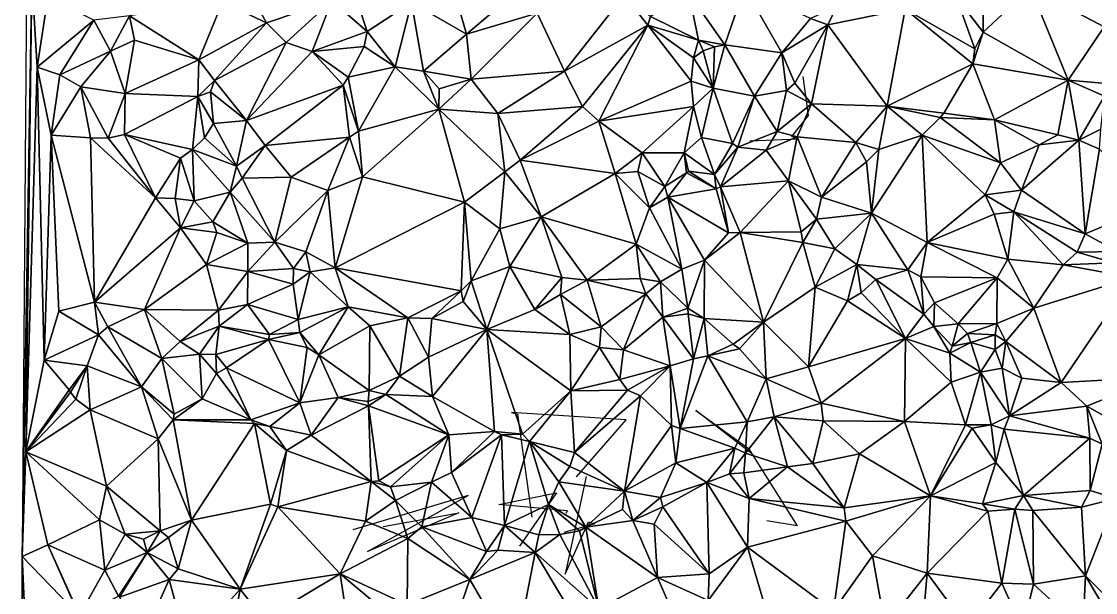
# Model space of a CAD drawing. Header units: metres. Extents: x -15 to 15, y -15.8 to 15.
# Drawn here: x -14.99 to 1.74, y -2.83 to 6.07 of the extents above; entities that cross this region are included whole.
import ezdxf

# ---------------------------------------------------------------- set-up
doc = ezdxf.new("R2010")
doc.units = ezdxf.units.M
doc.layers.add('CRACKS', color=1, linetype='Continuous')
doc.layers.add('STREET_MESH', color=7, linetype='Continuous')

msp = doc.modelspace()

# ---------------------------------------------------------------- linework, layer by layer
at = {"layer": 'CRACKS'}
for points in [[(-3.647, 4.211, 0.1), (-2.889, 4.245, 0.1), (-2.991, 4.281, 0.1), (-2.732, 4.608, 0.1), (-2.813, 5.218, 0.1)], [(-3.622, -0.658, 0.1), (-4.487, 0.008, 0.1), (-3.667, -0.584, 0.1), (-2.906, -1.789, 0.1), (-3.38, -1.711, 0.1)], [(-6.344, -1.025, 0.1), (-5.571, -0.137, 0.1), (-7.359, -0.023, 0.1), (-7.264, -0.047, 0.1), (-7.04, -1.656, 0.1)], [(-6.196, -1.019, 0.1), (-6.519, -2.545, 0.1), (-6.157, -1.726, 0.1), (-6.059, -1.758, 0.1), (-6.54, -1.893, 0.1)], [(-9.356, -1.799, 0.1), (-8.175, -1.584, 0.1), (-9.601, -2.191, 0.1), (-8.032, -1.314, 0.1), (-9.828, -1.852, 0.1)], [(-6.506, -1.594, 0.1), (-6.485, -1.557, 0.1), (-7.552, -1.459, 0.1), (-6.655, -1.276, 0.1), (-7.234, -2.106, 0.1)]]:
    msp.add_polyline3d(points, dxfattribs=at)
at = {"layer": 'STREET_MESH'}
for points in [[(-14.979, -2.266), (-14.826, 6.736), (-14.875, 11.425)], [(-14.924, -0.638), (-14.826, 6.736), (-14.979, -2.266)], [(-14.746, 5.362), (-14.826, 6.736), (-14.924, -0.638)], [(-14.581, 6.453), (-14.826, 6.736), (-14.746, 5.362)], [(-11.173, 6.054), (-11.562, 6.757), (-11.856, 6.374)], [(-11.173, 6.054), (-10.153, 6.395), (-11.562, 6.757)], [(-9.606, 5.916), (-9.814, 6.539), (-10.153, 6.395)], [(-9.814, 6.539), (-9.606, 5.916), (-8.914, 6.371)], [(-8.274, 6.641), (-8.914, 6.371), (-8.06, 5.874)], [(-7.196, 6.611), (-8.274, 6.641), (-8.06, 5.874)], [(-6.958, 6.202), (-7.196, 6.611), (-8.06, 5.874)], [(-4.597, 6.517), (-4.036, 5.71), (-3.727, 6.603)], [(-4.036, 5.71), (-3.149, 5.585), (-3.727, 6.603)], [(-3.149, 5.585), (-2.698, 6.122), (-3.727, 6.603)], [(-0.004, 6.678), (-0.43, 6.457), (-0.01, 5.907)], [(0.727, 6.597), (-0.004, 6.678), (-0.01, 5.907)], [(0.727, 6.597), (-0.01, 5.907), (1.315, 5.16)], [(1.876, 5.988), (0.727, 6.597), (1.315, 5.16)], [(0.727, 6.597), (1.876, 5.988), (2.001, 6.369)], [(-13.86, 6.093), (-14.581, 6.453), (-14.746, 5.362)], [(-13.306, 6.163), (-12.229, 5.473), (-11.856, 6.374)], [(-12.229, 5.473), (-11.173, 6.054), (-11.856, 6.374)], [(-11.173, 6.054), (-10.866, 5.746), (-10.153, 6.395)], [(-10.153, 6.395), (-10.866, 5.746), (-10.462, 5.606)], [(-9.606, 5.916), (-10.153, 6.395), (-10.462, 5.606)], [(-8.914, 6.371), (-9.606, 5.916), (-9.169, 5.368)], [(-8.73, 5.299), (-8.914, 6.371), (-9.169, 5.368)], [(-8.914, 6.371), (-8.73, 5.299), (-8.06, 5.874)], [(-5.603, 6.482), (-6.958, 6.202), (-6.53, 5.297)], [(-5.603, 6.482), (-6.53, 5.297), (-5.232, 6.014)], [(-5.193, 6.153), (-5.603, 6.482), (-5.232, 6.014)], [(-4.447, 5.78), (-4.597, 6.517), (-5.193, 6.153)], [(-4.447, 5.78), (-4.036, 5.71), (-4.597, 6.517)], [(-1.224, 6.266), (-0.142, 5.645), (-0.43, 6.457)], [(-0.43, 6.457), (-0.142, 5.645), (-0.01, 5.907)], [(-7.983, 5.176), (-6.958, 6.202), (-8.06, 5.874)], [(-6.958, 6.202), (-7.983, 5.176), (-6.53, 5.297)], [(-2.432, 6.023), (-2.293, 6.301), (-2.698, 6.122)], [(-2.432, 6.023), (-1.224, 6.266), (-2.293, 6.301)], [(-1.224, 6.266), (-2.432, 6.023), (-1.506, 4.755)], [(-0.17, 5.411), (-1.224, 6.266), (-1.506, 4.755)], [(-0.142, 5.645), (-1.224, 6.266), (-0.17, 5.411)], [(-14.39, 5.243), (-13.86, 6.093), (-14.746, 5.362)], [(-13.86, 6.093), (-14.39, 5.243), (-13.603, 5.609)], [(-13.306, 6.163), (-13.86, 6.093), (-13.603, 5.609)], [(-13.306, 6.163), (-13.603, 5.609), (-13.227, 5.781)], [(-12.229, 5.473), (-13.306, 6.163), (-13.227, 5.781)], [(-11.985, 5.153), (-11.173, 6.054), (-12.229, 5.473)], [(-10.866, 5.746), (-11.173, 6.054), (-11.985, 5.153)], [(-4.447, 5.78), (-5.193, 6.153), (-5.232, 6.014)], [(-3.149, 5.585), (-2.432, 6.023), (-2.698, 6.122)], [(-2.432, 6.023), (-3.149, 5.585), (-2.945, 5.112)], [(-2.682, 4.788), (-2.432, 6.023), (-2.945, 5.112)], [(-2.432, 6.023), (-2.682, 4.788), (-1.506, 4.755)], [(-9.653, 5.681), (-9.606, 5.916), (-10.462, 5.606)], [(-9.606, 5.916), (-9.653, 5.681), (-9.169, 5.368)], [(-8.73, 5.299), (-7.983, 5.176), (-8.06, 5.874)], [(-6.53, 5.297), (-6.253, 4.746), (-5.232, 6.014)], [(-6.253, 4.746), (-5.996, 4.518), (-5.232, 6.014)], [(-5.996, 4.518), (-4.557, 5.143), (-5.232, 6.014)], [(-4.557, 5.143), (-4.522, 5.509), (-5.232, 6.014)], [(-4.522, 5.509), (-4.447, 5.78), (-5.232, 6.014)], [(-0.01, 5.907), (-0.17, 5.411), (1.315, 5.16)], [(-0.142, 5.645), (-0.17, 5.411), (-0.01, 5.907)], [(2.144, 5.088), (1.876, 5.988), (1.315, 5.16)], [(-13.603, 5.609), (-13.374, 4.953), (-13.227, 5.781)], [(-13.374, 4.953), (-12.229, 5.473), (-13.227, 5.781)], [(-10.866, 5.746), (-11.985, 5.153), (-11.486, 4.531)], [(-10.866, 5.746), (-11.486, 4.531), (-10.462, 5.606)], [(-4.522, 5.509), (-4.37, 5.617), (-4.447, 5.78)], [(-4.447, 5.78), (-4.194, 5.679), (-4.036, 5.71)], [(-4.37, 5.617), (-4.194, 5.679), (-4.447, 5.78)], [(-3.571, 4.91), (-4.036, 5.71), (-4.215, 5.032)], [(-4.036, 5.71), (-4.194, 5.679), (-4.215, 5.032)], [(-3.571, 4.91), (-3.149, 5.585), (-4.036, 5.71)], [(-13.603, 5.609), (-14.39, 5.243), (-14.063, 5.057)], [(-13.374, 4.953), (-13.603, 5.609), (-14.063, 5.057)], [(-11.486, 4.531), (-9.978, 5.079), (-10.462, 5.606)], [(-9.902, 5.203), (-9.653, 5.681), (-10.462, 5.606)], [(-9.978, 5.079), (-9.902, 5.203), (-10.462, 5.606)], [(-9.653, 5.681), (-9.902, 5.203), (-9.169, 5.368)], [(-4.37, 5.617), (-4.522, 5.509), (-4.215, 5.032)], [(-4.194, 5.679), (-4.37, 5.617), (-4.215, 5.032)], [(-3.075, 4.996), (-3.149, 5.585), (-3.571, 4.91)], [(-3.149, 5.585), (-3.075, 4.996), (-2.945, 5.112)], [(-14.635, 0.796), (-14.746, 5.362), (-14.924, -0.638)], [(-14.635, 0.796), (-14.529, 4.3), (-14.746, 5.362)], [(-14.529, 4.3), (-14.39, 5.243), (-14.746, 5.362)], [(-12.229, 5.473), (-13.374, 4.953), (-12.242, 4.902)], [(-11.985, 5.153), (-12.229, 5.473), (-12.242, 4.902)], [(-9.902, 5.203), (-9.74, 4.361), (-9.169, 5.368)], [(-9.74, 4.361), (-8.491, 4.707), (-9.169, 5.368)], [(-8.491, 4.707), (-8.73, 5.299), (-9.169, 5.368)], [(-4.522, 5.509), (-4.557, 5.143), (-4.215, 5.032)], [(-0.624, 4.646), (-0.17, 5.411), (-1.506, 4.755)], [(-0.17, 5.411), (-0.624, 4.646), (0.165, 4.54)], [(-0.17, 5.411), (0.165, 4.54), (1.315, 5.16)], [(-14.39, 5.243), (-14.529, 4.3), (-14.063, 5.057)], [(-9.74, 4.361), (-9.902, 5.203), (-9.978, 5.079)], [(-8.486, 5.022), (-8.73, 5.299), (-8.491, 4.707)], [(-8.486, 5.022), (-7.983, 5.176), (-8.73, 5.299)], [(-7.983, 5.176), (-7.569, 4.639), (-6.53, 5.297)], [(-6.53, 5.297), (-7.569, 4.639), (-6.253, 4.746)], [(-14.529, 4.3), (-13.913, 4.258), (-14.063, 5.057)], [(-13.374, 4.953), (-14.063, 5.057), (-13.64, 4.252)], [(-14.063, 5.057), (-13.913, 4.258), (-13.64, 4.252)], [(-12.044, 4.975), (-11.985, 5.153), (-12.242, 4.902)], [(-11.985, 5.153), (-12.044, 4.975), (-11.486, 4.531)], [(-11.486, 4.531), (-11.192, 4.139), (-9.978, 5.079)], [(-9.978, 5.079), (-11.192, 4.139), (-9.881, 4.271)], [(-9.74, 4.361), (-9.978, 5.079), (-9.881, 4.271)], [(-7.983, 5.176), (-8.491, 4.707), (-7.569, 4.639)], [(-7.983, 5.176), (-8.486, 5.022), (-8.491, 4.707)], [(-4.523, 4.747), (-4.557, 5.143), (-5.996, 4.518)], [(-4.557, 5.143), (-4.523, 4.747), (-4.215, 5.032)], [(-4.215, 5.032), (-4.523, 4.747), (-4.397, 4.266)], [(-3.917, 4.171), (-4.215, 5.032), (-4.397, 4.266)], [(-3.917, 4.171), (-3.571, 4.91), (-4.215, 5.032)], [(-3.075, 4.996), (-2.682, 4.788), (-2.945, 5.112)], [(0.165, 4.54), (1.151, 4.306), (1.315, 5.16)], [(1.151, 4.306), (1.481, 4.221), (1.315, 5.16)], [(1.879, 4.907), (2.144, 5.088), (1.315, 5.16)], [(1.481, 4.221), (1.879, 4.907), (1.315, 5.16)], [(-13.383, 4.309), (-13.374, 4.953), (-13.64, 4.252)], [(-13.374, 4.953), (-13.383, 4.309), (-12.242, 4.902)], [(-13.383, 4.309), (-12.327, 4.079), (-12.242, 4.902)], [(-12.327, 4.079), (-12.141, 4.259), (-12.242, 4.902)], [(-11.998, 4.485), (-12.044, 4.975), (-12.242, 4.902)], [(-12.141, 4.259), (-11.998, 4.485), (-12.242, 4.902)], [(-11.486, 4.531), (-12.044, 4.975), (-11.998, 4.485)], [(-3.571, 4.91), (-3.917, 4.171), (-3.832, 4.116)], [(-3.219, 4.357), (-3.571, 4.91), (-3.832, 4.116)], [(-3.075, 4.996), (-3.571, 4.91), (-3.219, 4.357)], [(-2.682, 4.788), (-3.075, 4.996), (-3.219, 4.357)], [(1.481, 4.221), (1.824, 4.397), (1.879, 4.907)], [(-8.491, 4.707), (-9.74, 4.361), (-9.679, 3.651)], [(-8.491, 4.707), (-9.679, 3.651), (-8.087, 3.258)], [(-7.462, 3.731), (-8.491, 4.707), (-8.087, 3.258)], [(-8.491, 4.707), (-7.462, 3.731), (-7.569, 4.639)], [(-7.569, 4.639), (-7.22, 3.914), (-6.253, 4.746)], [(-7.22, 3.914), (-5.996, 4.518), (-6.253, 4.746)], [(-4.523, 4.747), (-5.996, 4.518), (-5.321, 4.027)], [(-4.667, 4.027), (-4.523, 4.747), (-5.321, 4.027)], [(-4.523, 4.747), (-4.667, 4.027), (-4.397, 4.266)], [(-2.682, 4.788), (-3.219, 4.357), (-2.909, 4.273)], [(-2.682, 4.788), (-2.909, 4.273), (-1.994, 4.188)], [(-2.682, 4.788), (-1.994, 4.188), (-1.506, 4.755)], [(-1.994, 4.188), (-1.635, 4.079), (-1.506, 4.755)], [(-1.635, 4.079), (-0.963, 4.302), (-1.506, 4.755)], [(-0.963, 4.302), (-0.683, 4.579), (-1.506, 4.755)], [(-0.683, 4.579), (-0.624, 4.646), (-1.506, 4.755)], [(-11.486, 4.531), (-11.998, 4.485), (-11.639, 3.816)], [(-11.192, 4.139), (-11.486, 4.531), (-11.639, 3.816)], [(-7.462, 3.731), (-7.22, 3.914), (-7.569, 4.639)], [(-5.996, 4.518), (-7.22, 3.914), (-5.741, 3.704)], [(-5.996, 4.518), (-5.741, 3.704), (-5.321, 4.027)], [(-0.683, 4.579), (-0.963, 4.302), (0.261, 3.87)], [(-0.624, 4.646), (-0.683, 4.579), (0.165, 4.54)], [(0.165, 4.54), (-0.683, 4.579), (0.261, 3.87)], [(0.863, 4.153), (0.165, 4.54), (0.261, 3.87)], [(0.863, 4.153), (1.151, 4.306), (0.165, 4.54)], [(-11.998, 4.485), (-12.141, 4.259), (-11.639, 3.816)], [(-9.74, 4.361), (-9.881, 4.271), (-9.679, 3.651)], [(-3.393, 4.068), (-3.219, 4.357), (-3.832, 4.116)], [(-3.219, 4.357), (-3.393, 4.068), (-2.909, 4.273)], [(1.824, 4.397), (1.481, 4.221), (1.801, 4.081)], [(-14.635, 0.796), (-14.407, 1.555), (-14.529, 4.3)], [(-13.851, 1.699), (-13.913, 4.258), (-14.529, 4.3)], [(-14.407, 1.555), (-13.851, 1.699), (-14.529, 4.3)], [(-13.913, 4.258), (-12.901, 3.324), (-13.64, 4.252)], [(-13.913, 4.258), (-13.851, 1.699), (-12.901, 3.324)], [(-12.901, 3.324), (-13.383, 4.309), (-13.64, 4.252)], [(-12.51, 3.943), (-13.383, 4.309), (-12.901, 3.324)], [(-12.51, 3.943), (-12.327, 4.079), (-13.383, 4.309)], [(-12.141, 4.259), (-12.327, 4.079), (-11.639, 3.816)], [(-11.192, 4.139), (-10.791, 3.644), (-9.881, 4.271)], [(-10.791, 3.644), (-10.218, 3.439), (-9.881, 4.271)], [(-9.881, 4.271), (-10.218, 3.439), (-9.679, 3.651)], [(-4.667, 4.027), (-4.194, 3.689), (-4.397, 4.266)], [(-4.194, 3.689), (-3.917, 4.171), (-4.397, 4.266)], [(-3.393, 4.068), (-3.042, 3.589), (-2.909, 4.273)], [(-2.909, 4.273), (-3.042, 3.589), (-2.528, 3.334)], [(-2.909, 4.273), (-2.528, 3.334), (-1.994, 4.188)], [(-1.994, 4.188), (-2.528, 3.334), (-1.827, 3.888)], [(-1.635, 4.079), (-1.994, 4.188), (-1.827, 3.888)], [(-1.75, 3.084), (-0.963, 4.302), (-1.635, 4.079)], [(-0.884, 2.629), (-0.963, 4.302), (-1.75, 3.084)], [(-0.963, 4.302), (0.019, 3.37), (0.261, 3.87)], [(-0.884, 2.629), (0.019, 3.37), (-0.963, 4.302)], [(1.481, 4.221), (0.863, 4.153), (0.587, 3.445)], [(1.58, 2.761), (1.481, 4.221), (0.587, 3.445)], [(0.863, 4.153), (1.481, 4.221), (1.151, 4.306)], [(1.481, 4.221), (1.58, 2.761), (1.801, 4.081)], [(-12.299, 3.277), (-12.327, 4.079), (-12.51, 3.943)], [(-12.327, 4.079), (-11.738, 3.411), (-11.639, 3.816)], [(-11.738, 3.411), (-12.327, 4.079), (-12.299, 3.277)], [(-11.553, 3.631), (-11.192, 4.139), (-11.639, 3.816)], [(-11.192, 4.139), (-11.553, 3.631), (-10.791, 3.644)], [(-5.741, 3.704), (-5.39, 3.736), (-5.321, 4.027)], [(-5.39, 3.736), (-4.971, 3.503), (-5.321, 4.027)], [(-4.971, 3.503), (-4.667, 4.027), (-5.321, 4.027)], [(-4.667, 4.027), (-4.971, 3.503), (-4.634, 3.715)], [(-4.667, 4.027), (-4.601, 3.738), (-4.194, 3.689)], [(-4.601, 3.738), (-4.667, 4.027), (-4.634, 3.715)], [(-3.917, 4.171), (-4.194, 3.689), (-3.832, 4.116)], [(-4.194, 3.689), (-4.101, 3.494), (-3.832, 4.116)], [(-4.101, 3.494), (-3.393, 4.068), (-3.832, 4.116)], [(-3.393, 4.068), (-4.101, 3.494), (-3.042, 3.589)], [(-1.75, 3.084), (-1.635, 4.079), (-1.827, 3.888)], [(0.587, 3.445), (0.863, 4.153), (0.261, 3.87)], [(1.58, 2.761), (2.678, 3.222), (1.801, 4.081)], [(-12.598, 3.313), (-12.51, 3.943), (-12.901, 3.324)], [(-12.598, 3.313), (-12.299, 3.277), (-12.51, 3.943)], [(-7.462, 3.731), (-6.896, 3.028), (-7.22, 3.914)], [(-7.22, 3.914), (-6.896, 3.028), (-5.741, 3.704)], [(-2.528, 3.334), (-1.75, 3.084), (-1.827, 3.888)], [(0.019, 3.37), (0.587, 3.445), (0.261, 3.87)], [(-11.738, 3.411), (-11.553, 3.631), (-11.639, 3.816)], [(-7.54, 2.843), (-7.462, 3.731), (-8.087, 3.258)], [(-6.896, 3.028), (-7.462, 3.731), (-7.54, 2.843)], [(-5.741, 3.704), (-6.896, 3.028), (-5.413, 2.6)], [(-5.21, 3.17), (-5.39, 3.736), (-5.741, 3.704)], [(-5.21, 3.17), (-5.741, 3.704), (-5.413, 2.6)], [(-4.971, 3.503), (-5.39, 3.736), (-5.21, 3.17)], [(-4.971, 3.503), (-4.921, 3.333), (-4.634, 3.715)], [(-4.634, 3.715), (-4.921, 3.333), (-4.171, 3.462)], [(-4.601, 3.738), (-4.634, 3.715), (-4.171, 3.462)], [(-4.194, 3.689), (-4.601, 3.738), (-4.171, 3.462)], [(-4.101, 3.494), (-4.194, 3.689), (-4.171, 3.462)], [(-11.738, 3.411), (-11.042, 2.631), (-11.553, 3.631)], [(-11.553, 3.631), (-11.042, 2.631), (-10.791, 3.644)], [(-11.042, 2.631), (-10.218, 3.439), (-10.791, 3.644)], [(-10.218, 3.439), (-10.106, 2.234), (-9.679, 3.651)], [(-9.679, 3.651), (-10.106, 2.234), (-8.087, 3.258)], [(-3.042, 3.589), (-4.101, 3.494), (-3.798, 2.782)], [(-3.042, 3.589), (-3.798, 2.782), (-2.846, 2.793)], [(-2.609, 2.99), (-3.042, 3.589), (-2.846, 2.793)], [(-3.042, 3.589), (-2.609, 2.99), (-2.528, 3.334)], [(-11.738, 3.411), (-12.299, 3.277), (-12.01, 2.952)], [(-11.738, 3.411), (-12.01, 2.952), (-11.462, 2.619)], [(-11.042, 2.631), (-11.738, 3.411), (-11.462, 2.619)], [(-10.561, 2.482), (-10.218, 3.439), (-11.042, 2.631)], [(-10.218, 3.439), (-10.561, 2.482), (-10.106, 2.234)], [(-4.921, 3.333), (-4.971, 3.503), (-5.21, 3.17)], [(-4.921, 3.333), (-3.976, 2.778), (-4.171, 3.462)], [(-3.976, 2.778), (-4.101, 3.494), (-4.171, 3.462)], [(-4.101, 3.494), (-3.976, 2.778), (-3.798, 2.782)], [(0.158, 3.071), (0.019, 3.37), (-0.884, 2.629)], [(0.019, 3.37), (0.468, 3.105), (0.587, 3.445)], [(0.158, 3.071), (0.468, 3.105), (0.019, 3.37)], [(0.468, 3.105), (1.58, 2.761), (0.587, 3.445)], [(-13.851, 1.699), (-12.513, 2.859), (-12.901, 3.324)], [(-12.513, 2.859), (-12.598, 3.313), (-12.901, 3.324)], [(-12.299, 3.277), (-12.598, 3.313), (-12.513, 2.859)], [(-12.299, 3.277), (-12.513, 2.859), (-12.01, 2.952)], [(-10.106, 2.234), (-8.139, 1.876), (-8.087, 3.258)], [(-8.139, 1.876), (-7.983, 2.029), (-8.087, 3.258)], [(-7.983, 2.029), (-7.54, 2.843), (-8.087, 3.258)], [(-4.703, 2.213), (-4.921, 3.333), (-5.21, 3.17)], [(-3.976, 2.778), (-4.921, 3.333), (-4.352, 2.354)], [(-4.921, 3.333), (-4.703, 2.213), (-4.352, 2.354)], [(-2.528, 3.334), (-2.609, 2.99), (-1.75, 3.084)], [(1.58, 2.761), (2.083, 2.49), (2.678, 3.222)], [(-6.896, 3.028), (-7.54, 2.843), (-7.384, 2.256)], [(-6.896, 3.028), (-7.384, 2.256), (-6.574, 2.082)], [(-6.181, 2.041), (-6.896, 3.028), (-6.574, 2.082)], [(-6.896, 3.028), (-6.181, 2.041), (-5.413, 2.6)], [(-4.703, 2.213), (-5.21, 3.17), (-5.413, 2.6)], [(-2.609, 2.99), (-2.322, 2.531), (-1.75, 3.084)], [(-1.75, 3.084), (-2.322, 2.531), (-1.981, 2.286)], [(-1.182, 2.204), (-1.75, 3.084), (-1.981, 2.286)], [(-1.182, 2.204), (-0.884, 2.629), (-1.75, 3.084)], [(0.158, 3.071), (-0.884, 2.629), (0.372, 2.367)], [(0.468, 3.105), (0.158, 3.071), (0.372, 2.367)], [(1.237, 2.281), (0.468, 3.105), (0.372, 2.367)], [(1.453, 2.477), (0.468, 3.105), (1.237, 2.281)], [(0.468, 3.105), (1.453, 2.477), (1.58, 2.761)], [(-12.513, 2.859), (-13.851, 1.699), (-13.071, 1.581)], [(-12.513, 2.859), (-13.071, 1.581), (-12.105, 2.284)], [(-12.513, 2.859), (-11.949, 2.783), (-12.01, 2.952)], [(-11.949, 2.783), (-12.513, 2.859), (-12.105, 2.284)], [(-12.01, 2.952), (-11.949, 2.783), (-11.462, 2.619)], [(-2.822, 2.626), (-2.609, 2.99), (-2.846, 2.793)], [(-2.609, 2.99), (-2.822, 2.626), (-2.322, 2.531)], [(-11.462, 2.619), (-11.949, 2.783), (-12.105, 2.284)], [(-7.384, 2.256), (-7.54, 2.843), (-7.983, 2.029)], [(-3.798, 2.782), (-4.352, 2.354), (-3.431, 1.387)], [(-3.798, 2.782), (-3.976, 2.778), (-4.352, 2.354)], [(-3.798, 2.782), (-2.822, 2.626), (-2.846, 2.793)], [(-2.822, 2.626), (-3.798, 2.782), (-3.431, 1.387)], [(1.453, 2.477), (2.083, 2.49), (1.58, 2.761)], [(-11.464, 2.177), (-11.462, 2.619), (-12.105, 2.284)], [(-11.042, 2.631), (-11.464, 2.177), (-10.752, 2.224)], [(-11.464, 2.177), (-11.042, 2.631), (-11.462, 2.619)], [(-10.561, 2.482), (-11.042, 2.631), (-10.752, 2.224)], [(-6.181, 2.041), (-5.351, 2.069), (-5.413, 2.6)], [(-5.037, 2.017), (-4.703, 2.213), (-5.413, 2.6)], [(-5.351, 2.069), (-5.037, 2.017), (-5.413, 2.6)], [(-2.63, 1.933), (-2.822, 2.626), (-3.431, 1.387)], [(-2.322, 2.531), (-2.822, 2.626), (-2.63, 1.933)], [(-2.322, 2.531), (-2.63, 1.933), (-1.981, 2.286)], [(-0.884, 2.629), (-1.182, 2.204), (-0.98, 2.093)], [(-0.884, 2.629), (-0.98, 2.093), (0.208, 2.075)], [(-0.884, 2.629), (0.208, 2.075), (0.372, 2.367)], [(-10.492, 2.172), (-10.561, 2.482), (-10.752, 2.224)], [(-10.561, 2.482), (-10.492, 2.172), (-10.106, 2.234)], [(-4.703, 2.213), (-4.611, 1.604), (-4.352, 2.354)], [(-4.611, 1.604), (-4.355, 1.445), (-4.352, 2.354)], [(-4.352, 2.354), (-4.355, 1.445), (-3.431, 1.387)], [(0.208, 2.075), (0.776, 1.604), (0.372, 2.367)], [(0.776, 1.604), (1.237, 2.281), (0.372, 2.367)], [(1.453, 2.477), (1.237, 2.281), (2.022, 2.311)], [(1.453, 2.477), (2.022, 2.311), (2.083, 2.49)], [(-13.071, 1.581), (-11.921, 1.575), (-12.105, 2.284)], [(-11.921, 1.575), (-11.464, 2.177), (-12.105, 2.284)], [(-11.921, 1.575), (-11.467, 1.662), (-11.464, 2.177)], [(-11.467, 1.662), (-10.759, 1.976), (-11.464, 2.177)], [(-11.464, 2.177), (-10.759, 1.976), (-10.752, 2.224)], [(-10.759, 1.976), (-10.492, 2.172), (-10.752, 2.224)], [(-10.106, 2.234), (-10.492, 2.172), (-9.899, 1.627)], [(-8.974, 1.454), (-10.106, 2.234), (-9.899, 1.627)], [(-8.974, 1.454), (-8.139, 1.876), (-10.106, 2.234)], [(-7.384, 2.256), (-7.983, 2.029), (-7.741, 1.269)], [(-6.996, 1.581), (-7.384, 2.256), (-7.741, 1.269)], [(-7.384, 2.256), (-6.996, 1.581), (-6.574, 2.082)], [(-4.703, 2.213), (-5.037, 2.017), (-4.611, 1.604)], [(-2.63, 1.933), (-2.123, 1.716), (-1.981, 2.286)], [(-2.123, 1.716), (-1.91, 1.841), (-1.981, 2.286)], [(-1.91, 1.841), (-1.683, 2.052), (-1.981, 2.286)], [(-1.683, 2.052), (-1.182, 2.204), (-1.981, 2.286)], [(-0.936, 1.509), (-1.182, 2.204), (-1.683, 2.052)], [(-1.182, 2.204), (-0.936, 1.509), (-0.98, 2.093)], [(1.237, 2.281), (0.776, 1.604), (2.313, 2.08)], [(2.022, 2.311), (1.237, 2.281), (2.313, 2.08)], [(-10.759, 1.976), (-10.68, 1.43), (-10.492, 2.172)], [(-10.492, 2.172), (-10.68, 1.43), (-9.899, 1.627)], [(-8.139, 1.876), (-8.108, 1.709), (-7.983, 2.029)], [(-7.983, 2.029), (-8.108, 1.709), (-7.741, 1.269)], [(-6.996, 1.581), (-6.595, 1.819), (-6.574, 2.082)], [(-6.595, 1.819), (-6.181, 2.041), (-6.574, 2.082)], [(-5.96, 1.314), (-6.181, 2.041), (-6.595, 1.819)], [(-5.264, 1.827), (-5.351, 2.069), (-6.181, 2.041)], [(-5.264, 1.827), (-6.181, 2.041), (-5.96, 1.314)], [(-5.351, 2.069), (-5.264, 1.827), (-5.037, 2.017)], [(-5.037, 2.017), (-5.264, 1.827), (-4.999, 1.464)], [(-4.611, 1.604), (-5.037, 2.017), (-4.999, 1.464)], [(-1.683, 2.052), (-1.91, 1.841), (-1.222, 1.129)], [(-0.936, 1.509), (-1.683, 2.052), (-1.222, 1.129)], [(0.208, 2.075), (-0.98, 2.093), (-0.771, 1.686)], [(-0.98, 2.093), (-0.936, 1.509), (-0.771, 1.686)], [(-0.401, 1.359), (0.208, 2.075), (-0.771, 1.686)], [(-0.401, 1.359), (0.202, 1.364), (0.208, 2.075)], [(0.202, 1.364), (0.776, 1.604), (0.208, 2.075)], [(0.776, 1.604), (1.203, 0.446), (2.313, 2.08)], [(2.313, 2.08), (1.203, 0.446), (2.703, 0.529)], [(-10.759, 1.976), (-11.467, 1.662), (-10.68, 1.43)], [(-8.139, 1.876), (-8.974, 1.454), (-8.597, 1.441)], [(-8.108, 1.709), (-8.139, 1.876), (-8.597, 1.441)], [(-2.731, 0.689), (-2.63, 1.933), (-3.431, 1.387)], [(-2.731, 0.689), (-2.123, 1.716), (-2.63, 1.933)], [(-1.91, 1.841), (-2.123, 1.716), (-1.222, 1.129)], [(-13.851, 1.699), (-14.407, 1.555), (-13.79, 1.191)], [(-13.851, 1.699), (-13.645, 1.315), (-13.071, 1.581)], [(-13.645, 1.315), (-13.851, 1.699), (-13.79, 1.191)], [(-7.741, 1.269), (-8.108, 1.709), (-8.597, 1.441)], [(-6.996, 1.581), (-6.45, 1.194), (-6.595, 1.819)], [(-6.45, 1.194), (-5.96, 1.314), (-6.595, 1.819)], [(-5.613, 0.956), (-5.264, 1.827), (-5.96, 1.314)], [(-5.264, 1.827), (-5.613, 0.956), (-4.999, 1.464)], [(-2.123, 1.716), (-2.731, 0.689), (-1.222, 1.129)], [(-0.936, 1.509), (-0.778, 1.317), (-0.771, 1.686)], [(-0.778, 1.317), (-0.401, 1.359), (-0.771, 1.686)], [(-14.407, 1.555), (-14.635, 0.796), (-13.79, 1.191)], [(-13.071, 1.581), (-13.645, 1.315), (-12.805, 0.82)], [(-12.517, 1.084), (-13.071, 1.581), (-12.805, 0.82)], [(-12.517, 1.084), (-11.921, 1.575), (-13.071, 1.581)], [(-12.517, 1.084), (-11.909, 1.322), (-11.921, 1.575)], [(-11.909, 1.322), (-11.467, 1.662), (-11.921, 1.575)], [(-11.128, 1.193), (-11.467, 1.662), (-11.909, 1.322)], [(-11.467, 1.662), (-11.128, 1.193), (-10.68, 1.43)], [(-10.68, 1.43), (-10.656, 1.225), (-9.899, 1.627)], [(-10.656, 1.225), (-10.36, 0.876), (-9.899, 1.627)], [(-10.36, 0.876), (-9.562, 1.33), (-9.899, 1.627)], [(-9.562, 1.33), (-8.974, 1.454), (-9.899, 1.627)], [(-6.45, 1.194), (-6.996, 1.581), (-7.741, 1.269)], [(-4.603, 1.514), (-4.611, 1.604), (-4.999, 1.464)], [(-4.521, 0.814), (-4.603, 1.514), (-4.999, 1.464)], [(-4.611, 1.604), (-4.603, 1.514), (-4.355, 1.445)], [(-4.603, 1.514), (-4.521, 0.814), (-4.355, 1.445)], [(-0.778, 1.317), (-0.936, 1.509), (-1.222, 1.129)], [(0.202, 1.364), (0.342, 1.084), (0.776, 1.604)], [(0.776, 1.604), (0.342, 1.084), (1.203, 0.446)], [(-11.128, 1.193), (-10.656, 1.225), (-10.68, 1.43)], [(-8.974, 1.454), (-9.562, 1.33), (-9.102, 0.542)], [(-8.649, 0.841), (-8.974, 1.454), (-9.102, 0.542)], [(-8.974, 1.454), (-8.649, 0.841), (-8.597, 1.441)], [(-8.649, 0.841), (-7.741, 1.269), (-8.597, 1.441)], [(-5.613, 0.956), (-4.884, 0.703), (-4.999, 1.464)], [(-4.884, 0.703), (-4.521, 0.814), (-4.999, 1.464)], [(-4.355, 1.445), (-4.521, 0.814), (-4.301, 0.863)], [(-3.906, 1.045), (-4.355, 1.445), (-4.301, 0.863)], [(-4.355, 1.445), (-3.906, 1.045), (-3.431, 1.387)], [(-3.906, 1.045), (-3.805, 0.968), (-3.431, 1.387)], [(-3.805, 0.968), (-3.392, 0.502), (-3.431, 1.387)], [(-3.392, 0.502), (-2.731, 0.689), (-3.431, 1.387)], [(-0.778, 1.317), (-0.494, 1.014), (-0.401, 1.359)], [(-0.494, 1.014), (-0.255, 1.211), (-0.401, 1.359)], [(-0.255, 1.211), (0.202, 1.364), (-0.401, 1.359)], [(0.202, 1.364), (-0.255, 1.211), (0.176, 1.187)], [(0.342, 1.084), (0.202, 1.364), (0.176, 1.187)], [(-14.635, 0.796), (-13.964, 0.706), (-13.79, 1.191)], [(-13.79, 1.191), (-13.964, 0.706), (-13.122, 0.378)], [(-13.645, 1.315), (-13.79, 1.191), (-13.122, 0.378)], [(-13.645, 1.315), (-13.122, 0.378), (-12.805, 0.82)], [(-12.517, 1.084), (-12.216, 0.885), (-11.909, 1.322)], [(-12.216, 0.885), (-11.96, 0.881), (-11.909, 1.322)], [(-11.909, 1.322), (-11.96, 0.881), (-11.143, 1.116)], [(-11.128, 1.193), (-11.909, 1.322), (-11.143, 1.116)], [(-10.541, 0.991), (-10.656, 1.225), (-11.143, 1.116)], [(-10.656, 1.225), (-11.128, 1.193), (-11.143, 1.116)], [(-10.36, 0.876), (-10.656, 1.225), (-10.541, 0.991)], [(-10.36, 0.876), (-9.572, 0.323), (-9.562, 1.33)], [(-9.562, 1.33), (-9.572, 0.323), (-9.102, 0.542)], [(-8.649, 0.841), (-8.588, 0.225), (-7.741, 1.269)], [(-8.588, 0.225), (-7.623, -0.32), (-7.741, 1.269)], [(-7.741, 1.269), (-7.186, -0.362), (-6.434, 0.315)], [(-6.45, 1.194), (-7.741, 1.269), (-6.434, 0.315)], [(-7.623, -0.32), (-7.186, -0.362), (-7.741, 1.269)], [(-5.96, 1.314), (-6.45, 1.194), (-5.985, 0.989)], [(-5.985, 0.989), (-6.45, 1.194), (-6.434, 0.315)], [(-5.613, 0.956), (-5.96, 1.314), (-5.985, 0.989)], [(-0.53, 0.902), (-0.778, 1.317), (-1.222, 1.129)], [(-0.53, 0.902), (-0.494, 1.014), (-0.778, 1.317)], [(-0.255, 1.211), (-0.494, 1.014), (-0.202, 1.067)], [(0.176, 1.187), (-0.255, 1.211), (-0.202, 1.067)], [(0.175, 0.962), (0.176, 1.187), (-0.202, 1.067)], [(0.175, 0.962), (0.342, 1.084), (0.176, 1.187)], [(-12.216, 0.885), (-12.517, 1.084), (-12.805, 0.82)], [(-11.96, 0.881), (-11.795, 0.676), (-11.143, 1.116)], [(-11.143, 1.116), (-11.795, 0.676), (-10.654, 0.126)], [(-10.541, 0.991), (-11.143, 1.116), (-10.654, 0.126)], [(-3.805, 0.968), (-3.906, 1.045), (-4.301, 0.863)], [(-2.731, 0.689), (-2.536, 0.124), (-1.222, 1.129)], [(-1.222, 1.129), (-2.536, 0.124), (-1.235, -0.162)], [(-0.509, 0.452), (-1.222, 1.129), (-1.235, -0.162)], [(-0.509, 0.452), (-0.53, 0.902), (-1.222, 1.129)], [(-0.53, 0.902), (-0.053, 0.604), (-0.202, 1.067)], [(-0.494, 1.014), (-0.53, 0.902), (-0.202, 1.067)], [(-0.053, 0.604), (0.175, 0.962), (-0.202, 1.067)], [(0.342, 1.084), (0.175, 0.962), (0.286, 0.669)], [(0.342, 1.084), (0.286, 0.669), (0.591, 0.513)], [(0.342, 1.084), (0.591, 0.513), (1.203, 0.446)], [(-12.174, 0.192), (-12.216, 0.885), (-12.805, 0.82)], [(-11.96, 0.881), (-12.216, 0.885), (-11.952, 0.586)], [(-11.952, 0.586), (-12.216, 0.885), (-12.174, 0.192)], [(-11.96, 0.881), (-11.952, 0.586), (-11.795, 0.676)], [(-10.36, 0.876), (-10.541, 0.991), (-10.654, 0.126)], [(-10.055, 0.214), (-10.36, 0.876), (-10.654, 0.126)], [(-10.055, 0.214), (-9.572, 0.323), (-10.36, 0.876)], [(-8.588, 0.225), (-8.649, 0.841), (-9.102, 0.542)], [(-5.672, 0.494), (-5.985, 0.989), (-6.434, 0.315)], [(-5.672, 0.494), (-5.613, 0.956), (-5.985, 0.989)], [(-5.613, 0.956), (-5.672, 0.494), (-4.884, 0.703)], [(-4.521, 0.814), (-4.731, -0.274), (-4.301, 0.863)], [(-4.731, -0.274), (-3.687, -0.169), (-4.301, 0.863)], [(-3.392, 0.502), (-3.805, 0.968), (-4.301, 0.863)], [(-3.687, -0.169), (-3.392, 0.502), (-4.301, 0.863)], [(-0.53, 0.902), (-0.509, 0.452), (-0.053, 0.604)], [(0.286, 0.669), (0.175, 0.962), (-0.053, 0.604)], [(-14.249, 0.333), (-14.635, 0.796), (-14.924, -0.638)], [(-14.635, 0.796), (-14.249, 0.333), (-13.964, 0.706)], [(-14.249, 0.333), (-14.227, 0.293), (-13.964, 0.706)], [(-14.227, 0.293), (-14.144, 0.188), (-13.964, 0.706)], [(-13.964, 0.706), (-14.144, 0.188), (-13.92, 0.018)], [(-13.964, 0.706), (-13.92, 0.018), (-13.122, 0.378)], [(-13.122, 0.378), (-12.609, -0.049), (-12.805, 0.82)], [(-12.609, -0.049), (-12.174, 0.192), (-12.805, 0.82)], [(-11.952, 0.586), (-11.419, -0.138), (-11.795, 0.676)], [(-11.795, 0.676), (-11.419, -0.138), (-10.654, 0.126)], [(-5.672, 0.494), (-5.55, 0.328), (-4.884, 0.703)], [(-4.884, 0.703), (-5.55, 0.328), (-5.346, 0.236)], [(-4.864, -0.225), (-4.884, 0.703), (-5.346, 0.236)], [(-4.731, -0.274), (-4.521, 0.814), (-4.884, 0.703)], [(-4.864, -0.225), (-4.731, -0.274), (-4.884, 0.703)], [(-2.536, 0.124), (-2.731, 0.689), (-3.392, 0.502)], [(0.399, -0.073), (0.286, 0.669), (-0.053, 0.604)], [(0.591, 0.513), (0.286, 0.669), (0.399, -0.073)], [(-11.952, 0.586), (-12.174, 0.192), (-11.419, -0.138)], [(-9.572, 0.323), (-9.313, 0.26), (-9.102, 0.542)], [(-9.313, 0.26), (-8.588, 0.225), (-9.102, 0.542)], [(-3.392, 0.502), (-3.687, -0.169), (-3.266, -0.092)], [(-2.536, 0.124), (-3.392, 0.502), (-3.266, -0.092)], [(-0.509, 0.452), (-0.284, -0.214), (-0.053, 0.604)], [(-0.053, 0.604), (-0.284, -0.214), (0.113, -0.217)], [(0.399, -0.073), (-0.053, 0.604), (0.113, -0.217)], [(0.591, 0.513), (0.399, -0.073), (1.203, 0.446)], [(1.203, 0.446), (1.604, 0.077), (2.703, 0.529)], [(1.604, 0.077), (2.518, -0.438), (2.703, 0.529)], [(-13.92, 0.018), (-12.861, -0.432), (-13.122, 0.378)], [(-12.625, -0.138), (-12.609, -0.049), (-13.122, 0.378)], [(-12.861, -0.432), (-12.625, -0.138), (-13.122, 0.378)], [(-5.55, 0.328), (-5.672, 0.494), (-6.434, 0.315)], [(-0.284, -0.214), (-0.509, 0.452), (-1.235, -0.162)], [(0.399, -0.073), (1.604, 0.077), (1.203, 0.446)], [(-14.227, 0.293), (-14.249, 0.333), (-14.924, -0.638)], [(-14.144, 0.188), (-14.227, 0.293), (-14.924, -0.638)], [(-13.92, 0.018), (-14.144, 0.188), (-14.924, -0.638)], [(-12.625, -0.138), (-12.174, 0.192), (-12.609, -0.049)], [(-11.419, -0.138), (-12.174, 0.192), (-12.625, -0.138)], [(-10.478, -0.378), (-10.055, 0.214), (-10.654, 0.126)], [(-9.585, 0.082), (-10.055, 0.214), (-10.478, -0.378)], [(-9.572, 0.323), (-10.055, 0.214), (-9.588, 0.147)], [(-9.588, 0.147), (-10.055, 0.214), (-9.585, 0.082)], [(-9.572, 0.323), (-9.588, 0.147), (-9.313, 0.26)], [(-9.313, 0.26), (-9.588, 0.147), (-9.585, 0.082)], [(-9.313, 0.26), (-9.585, 0.082), (-8.331, -0.371)], [(-8.588, 0.225), (-9.313, 0.26), (-8.331, -0.371)], [(-7.623, -0.32), (-8.588, 0.225), (-8.331, -0.371)], [(-7.186, -0.362), (-7.079, -0.472), (-6.434, 0.315)], [(-7.079, -0.472), (-6.377, -0.648), (-6.434, 0.315)], [(-6.377, -0.648), (-5.55, 0.328), (-6.434, 0.315)], [(-5.55, 0.328), (-6.377, -0.648), (-5.346, 0.236)], [(-6.377, -0.648), (-5.595, -1.248), (-5.346, 0.236)], [(-5.595, -1.248), (-4.864, -0.225), (-5.346, 0.236)], [(-13.666, -1.17), (-13.92, 0.018), (-14.924, -0.638)], [(-12.861, -0.432), (-13.92, 0.018), (-13.666, -1.17)], [(-11.419, -0.138), (-11.122, -0.24), (-10.654, 0.126)], [(-11.122, -0.24), (-10.478, -0.378), (-10.654, 0.126)], [(-9.585, 0.082), (-10.478, -0.378), (-9.545, -1.1)], [(-9.585, 0.082), (-9.424, -1.087), (-8.331, -0.371)], [(-9.424, -1.087), (-9.585, 0.082), (-9.545, -1.1)], [(-2.501, -0.152), (-2.536, 0.124), (-3.266, -0.092)], [(-2.536, 0.124), (-2.501, -0.152), (-1.235, -0.162)], [(1.652, -0.42), (1.604, 0.077), (0.399, -0.073)], [(1.604, 0.077), (1.652, -0.42), (1.842, -0.516)], [(2.518, -0.438), (1.604, 0.077), (1.842, -0.516)], [(-12.625, -0.138), (-12.861, -0.432), (-12.341, -1.702)], [(-11.362, -0.194), (-12.625, -0.138), (-12.341, -1.702)], [(-11.419, -0.138), (-12.625, -0.138), (-11.362, -0.194)], [(-11.122, -0.24), (-11.419, -0.138), (-11.362, -0.194)], [(-3.687, -0.169), (-3.714, -0.654), (-3.266, -0.092)], [(-3.714, -0.654), (-3.058, -0.869), (-3.266, -0.092)], [(-2.663, -0.818), (-2.501, -0.152), (-3.266, -0.092)], [(-3.058, -0.869), (-2.663, -0.818), (-3.266, -0.092)], [(-1.937, -0.666), (-2.501, -0.152), (-2.663, -0.818)], [(-2.501, -0.152), (-1.937, -0.666), (-1.235, -0.162)], [(-1.937, -0.666), (-0.829, -1.32), (-1.235, -0.162)], [(-0.829, -1.32), (-0.284, -0.214), (-1.235, -0.162)], [(0.315, -0.283), (0.399, -0.073), (0.113, -0.217)], [(0.315, -0.283), (1.652, -0.42), (0.399, -0.073)], [(-11.109, -1.45), (-11.362, -0.194), (-12.341, -1.702)], [(-11.109, -1.45), (-10.863, -0.617), (-11.362, -0.194)], [(-10.863, -0.617), (-11.122, -0.24), (-11.362, -0.194)], [(-11.122, -0.24), (-10.863, -0.617), (-10.478, -0.378)], [(-8.294, -0.96), (-7.623, -0.32), (-8.331, -0.371)], [(-7.511, -0.368), (-7.623, -0.32), (-8.294, -0.96)], [(-7.623, -0.32), (-7.511, -0.368), (-7.186, -0.362)], [(-4.864, -0.225), (-5.595, -1.248), (-4.798, -0.806)], [(-4.731, -0.274), (-4.864, -0.225), (-4.798, -0.806)], [(-3.878, -0.58), (-4.731, -0.274), (-4.798, -0.806)], [(-3.878, -0.58), (-3.687, -0.169), (-4.731, -0.274)], [(-3.687, -0.169), (-3.878, -0.58), (-3.714, -0.654)], [(-0.829, -1.32), (-0.182, -0.266), (-0.284, -0.214)], [(-0.829, -1.32), (0.187, -0.8), (-0.182, -0.266)], [(-0.284, -0.214), (-0.182, -0.266), (0.113, -0.217)], [(-0.182, -0.266), (0.187, -0.8), (0.113, -0.217)], [(0.187, -0.8), (0.315, -0.283), (0.113, -0.217)], [(0.618, -1.317), (0.315, -0.283), (0.187, -0.8)], [(0.315, -0.283), (0.618, -1.317), (1.652, -0.42)], [(-12.861, -0.432), (-13.666, -1.17), (-12.831, -1.869)], [(-12.341, -1.702), (-12.861, -0.432), (-12.831, -1.869)], [(-10.478, -0.378), (-10.863, -0.617), (-9.545, -1.1)], [(-9.424, -1.087), (-9.244, -1.182), (-8.331, -0.371)], [(-9.244, -1.182), (-8.604, -1.11), (-8.331, -0.371)], [(-8.604, -1.11), (-8.294, -0.96), (-8.331, -0.371)], [(-7.511, -0.368), (-8.294, -0.96), (-7.975, -1.658)], [(-7.468, -1.786), (-7.511, -0.368), (-7.975, -1.658)], [(-7.511, -0.368), (-7.079, -0.472), (-7.186, -0.362)], [(-7.079, -0.472), (-7.511, -0.368), (-7.468, -1.786)], [(-6.781, -1.457), (-7.079, -0.472), (-7.468, -1.786)], [(-7.079, -0.472), (-6.781, -1.457), (-6.619, -1.105)], [(-6.448, -0.866), (-7.079, -0.472), (-6.619, -1.105)], [(-7.079, -0.472), (-6.448, -0.866), (-6.377, -0.648)], [(0.618, -1.317), (1.654, -1.237), (1.652, -0.42)], [(1.652, -0.42), (1.654, -1.237), (1.842, -0.516)], [(-14.577, -2.083), (-14.924, -0.638), (-14.979, -2.266)], [(-14.577, -2.083), (-13.776, -1.694), (-14.924, -0.638)], [(-13.776, -1.694), (-13.666, -1.17), (-14.924, -0.638)], [(-10.863, -0.617), (-11.109, -1.45), (-10.998, -1.492)], [(-9.545, -1.1), (-10.863, -0.617), (-10.998, -1.492)], [(-6.377, -0.648), (-6.448, -0.866), (-5.595, -1.248)], [(-4.313, -1.115), (-3.878, -0.58), (-4.798, -0.806)], [(-3.961, -0.98), (-3.878, -0.58), (-4.313, -1.115)], [(-3.878, -0.58), (-3.961, -0.98), (-3.714, -0.654)], [(-3.714, -0.654), (-3.961, -0.98), (-3.736, -0.965)], [(-3.058, -0.869), (-3.714, -0.654), (-3.736, -0.965)], [(-1.937, -0.666), (-2.663, -0.818), (-2.175, -1.507)], [(-0.829, -1.32), (-1.937, -0.666), (-2.175, -1.507)], [(1.654, -1.237), (2.053, -1.365), (1.842, -0.516)], [(-5.595, -1.248), (-5.036, -1.346), (-4.798, -0.806)], [(-5.036, -1.346), (-4.313, -1.115), (-4.798, -0.806)], [(-2.663, -0.818), (-3.058, -0.869), (-2.175, -1.507)], [(-0.019, -1.446), (0.187, -0.8), (-0.829, -1.32)], [(-0.019, -1.446), (0.618, -1.317), (0.187, -0.8)], [(-8.294, -0.96), (-8.604, -1.11), (-7.975, -1.658)], [(-5.595, -1.248), (-6.448, -0.866), (-6.619, -1.105)], [(-3.654, -1.362), (-3.961, -0.98), (-4.313, -1.115)], [(-3.961, -0.98), (-3.654, -1.362), (-3.736, -0.965)], [(-3.654, -1.362), (-3.058, -0.869), (-3.736, -0.965)], [(-3.058, -0.869), (-3.654, -1.362), (-2.175, -1.507)], [(-13.373, -1.917), (-13.666, -1.17), (-13.776, -1.694)], [(-13.666, -1.17), (-13.373, -1.917), (-12.831, -1.869)], [(-9.633, -1.719), (-9.545, -1.1), (-10.998, -1.492)], [(-9.633, -1.719), (-9.165, -1.394), (-9.545, -1.1)], [(-9.244, -1.182), (-9.424, -1.087), (-9.545, -1.1)], [(-9.165, -1.394), (-9.244, -1.182), (-9.545, -1.1)], [(-9.244, -1.182), (-9.165, -1.394), (-8.604, -1.11)], [(-8.604, -1.11), (-9.165, -1.394), (-8.753, -1.807)], [(-8.604, -1.11), (-8.753, -1.807), (-7.975, -1.658)], [(-6.781, -1.457), (-6.201, -1.81), (-6.619, -1.105)], [(-6.201, -1.81), (-5.595, -1.248), (-6.619, -1.105)], [(-4.313, -1.115), (-5.036, -1.346), (-5, -1.491)], [(-4.277, -2.536), (-4.313, -1.115), (-5, -1.491)], [(-4.313, -1.115), (-4.277, -2.536), (-3.681, -2.121)], [(-3.654, -1.362), (-4.313, -1.115), (-3.681, -2.121)], [(-6.201, -1.81), (-5.629, -1.534), (-5.595, -1.248)], [(-5.629, -1.534), (-5.466, -1.706), (-5.595, -1.248)], [(-5.466, -1.706), (-5.036, -1.346), (-5.595, -1.248)], [(-2.151, -1.719), (-0.829, -1.32), (-2.175, -1.507)], [(-0.829, -1.32), (-2.151, -1.719), (-1.735, -2.255)], [(-0.884, -2.527), (-0.829, -1.32), (-1.735, -2.255)], [(-0.884, -2.527), (0.062, -1.561), (-0.829, -1.32)], [(0.062, -1.561), (-0.019, -1.446), (-0.829, -1.32)], [(0.618, -1.317), (-0.019, -1.446), (0.483, -1.531)], [(0.762, -1.549), (0.618, -1.317), (0.483, -1.531)], [(1.654, -1.237), (0.618, -1.317), (1.523, -1.499)], [(0.618, -1.317), (0.762, -1.549), (1.523, -1.499)], [(2.053, -1.365), (1.654, -1.237), (1.523, -1.499)], [(-11.109, -1.45), (-12.341, -1.702), (-11.583, -2.779)], [(-11.109, -1.45), (-11.583, -2.779), (-10.998, -1.492)], [(-11.583, -2.779), (-10.025, -2.536), (-10.998, -1.492)], [(-10.025, -2.536), (-9.633, -1.719), (-10.998, -1.492)], [(-8.973, -1.988), (-9.165, -1.394), (-9.633, -1.719)], [(-9.165, -1.394), (-8.973, -1.988), (-8.753, -1.807)], [(-6.932, -1.93), (-6.781, -1.457), (-7.468, -1.786)], [(-6.781, -1.457), (-6.932, -1.93), (-6.602, -1.922)], [(-6.296, -1.865), (-6.781, -1.457), (-6.602, -1.922)], [(-6.781, -1.457), (-6.296, -1.865), (-6.201, -1.81)], [(-5.036, -1.346), (-5.466, -1.706), (-5, -1.491)], [(-5, -1.491), (-5.466, -1.706), (-5.133, -1.761)], [(-4.277, -2.536), (-5, -1.491), (-5.133, -1.761)], [(-2.151, -1.719), (-3.654, -1.362), (-3.681, -2.121)], [(-3.654, -1.362), (-2.151, -1.719), (-2.175, -1.507)], [(-0.019, -1.446), (0.062, -1.561), (0.483, -1.531)], [(1.523, -1.499), (0.762, -1.549), (1.585, -2.567)], [(2.053, -1.365), (1.523, -1.499), (1.585, -2.567)], [(1.896, -2.883), (2.053, -1.365), (1.585, -2.567)], [(-7.975, -1.658), (-8.753, -1.807), (-7.744, -2.188)], [(-7.468, -1.786), (-7.975, -1.658), (-7.744, -2.188)], [(-5.629, -1.534), (-6.201, -1.81), (-5.466, -1.706)], [(0.062, -1.561), (-0.884, -2.527), (0.28, -2.685)], [(0.483, -1.531), (0.062, -1.561), (0.28, -2.685)], [(0.771, -2.697), (0.483, -1.531), (0.28, -2.685)], [(0.762, -1.549), (0.483, -1.531), (0.771, -2.697)], [(0.762, -1.549), (0.771, -2.697), (1.585, -2.567)], [(-14.577, -2.083), (-13.689, -2.481), (-13.776, -1.694)], [(-13.689, -2.481), (-13.373, -1.917), (-13.776, -1.694)], [(-12.7, -1.972), (-12.341, -1.702), (-12.831, -1.869)], [(-12.548, -2.461), (-12.341, -1.702), (-12.7, -1.972)], [(-12.341, -1.702), (-12.548, -2.461), (-11.583, -2.779)], [(-8.973, -1.988), (-9.633, -1.719), (-10.025, -2.536)], [(-8.973, -1.988), (-8.008, -2.625), (-8.753, -1.807)], [(-8.753, -1.807), (-8.008, -2.625), (-7.744, -2.188)], [(-7.568, -2.171), (-7.468, -1.786), (-7.744, -2.188)], [(-7.568, -2.171), (-6.987, -2.203), (-7.468, -1.786)], [(-6.987, -2.203), (-6.932, -1.93), (-7.468, -1.786)], [(-6.296, -1.865), (-5.998, -3.081), (-6.201, -1.81)], [(-6.201, -1.81), (-5.082, -2.594), (-5.466, -1.706)], [(-5.998, -3.081), (-5.082, -2.594), (-6.201, -1.81)], [(-5.466, -1.706), (-5.082, -2.594), (-5.133, -1.761)], [(-5.082, -2.594), (-4.277, -2.536), (-5.133, -1.761)], [(-2.342, -3.115), (-2.151, -1.719), (-3.681, -2.121)], [(-2.151, -1.719), (-2.342, -3.115), (-1.735, -2.255)], [(-13.689, -2.481), (-13.033, -2.206), (-13.373, -1.917)], [(-13.373, -1.917), (-13.088, -1.998), (-12.831, -1.869)], [(-13.033, -2.206), (-13.088, -1.998), (-13.373, -1.917)], [(-13.088, -1.998), (-13.033, -2.206), (-12.831, -1.869)], [(-13.033, -2.206), (-12.7, -1.972), (-12.831, -1.869)], [(-13.033, -2.206), (-12.548, -2.461), (-12.7, -1.972)], [(-8.98, -3.021), (-8.973, -1.988), (-10.025, -2.536)], [(-8.008, -2.625), (-8.973, -1.988), (-8.98, -3.021)], [(-6.987, -2.203), (-5.998, -3.081), (-6.602, -1.922)], [(-6.932, -1.93), (-6.987, -2.203), (-6.602, -1.922)], [(-5.998, -3.081), (-6.296, -1.865), (-6.602, -1.922)], [(-14.091, -3.185), (-14.577, -2.083), (-14.979, -2.266)], [(-14.086, -3.183), (-13.689, -2.481), (-14.577, -2.083)], [(-14.091, -3.185), (-14.086, -3.183), (-14.577, -2.083)], [(-8.008, -2.625), (-7.568, -2.171), (-7.744, -2.188)], [(-7.568, -2.171), (-8.008, -2.625), (-6.987, -2.203)], [(-3.681, -2.121), (-4.292, -2.953), (-3.296, -3.425)], [(-4.277, -2.536), (-4.292, -2.953), (-3.681, -2.121)], [(-2.342, -3.115), (-3.681, -2.121), (-3.296, -3.425)], [(-14.961, -7.034), (-14.979, -2.266), (-14.989, -14.263)], [(-14.961, -7.034), (-14.912, -3.773), (-14.979, -2.266)], [(-14.912, -3.773), (-14.091, -3.185), (-14.979, -2.266)], [(-13.477, -2.884), (-13.033, -2.206), (-13.689, -2.481)], [(-13.033, -2.206), (-13.477, -2.884), (-13.462, -2.9)], [(-12.691, -2.624), (-13.033, -2.206), (-13.462, -2.9)], [(-13.033, -2.206), (-12.691, -2.624), (-12.548, -2.461)], [(-8.008, -2.625), (-7.307, -3.838), (-6.987, -2.203)], [(-7.307, -3.838), (-6.245, -3.449), (-6.987, -2.203)], [(-6.987, -2.203), (-6.245, -3.449), (-5.998, -3.081)], [(-2.342, -3.115), (-1.538, -3.358), (-1.735, -2.255)], [(-1.538, -3.358), (-0.884, -2.527), (-1.735, -2.255)], [(-14.086, -3.183), (-13.477, -2.884), (-13.689, -2.481)], [(-12.548, -2.461), (-12.691, -2.624), (-11.583, -2.779)], [(-13.103, -3.56), (-12.691, -2.624), (-13.462, -2.9)], [(-13.103, -3.56), (-12.403, -3.69), (-12.691, -2.624)], [(-12.691, -2.624), (-12.403, -3.69), (-11.583, -2.779)], [(-11.583, -2.779), (-11.216, -3.25), (-10.025, -2.536)], [(-11.216, -3.25), (-9.943, -3.095), (-10.025, -2.536)], [(-9.943, -3.095), (-9.21, -3.22), (-10.025, -2.536)], [(-9.21, -3.22), (-8.98, -3.021), (-10.025, -2.536)], [(-8.008, -2.625), (-8.98, -3.021), (-8.176, -3.125)], [(-7.307, -3.838), (-8.008, -2.625), (-8.176, -3.125)], [(-4.825, -3.191), (-5.082, -2.594), (-5.998, -3.081)], [(-4.277, -2.536), (-5.082, -2.594), (-4.292, -2.953)], [(-5.082, -2.594), (-4.825, -3.191), (-4.292, -2.953)], [(-0.884, -2.527), (-1.538, -3.358), (-0.95, -3.307)], [(-0.257, -3.378), (-0.884, -2.527), (-0.95, -3.307)], [(-0.884, -2.527), (-0.257, -3.378), (0.28, -2.685)], [(1.585, -2.567), (0.771, -2.697), (1.539, -3.403)], [(1.874, -3.062), (1.585, -2.567), (1.539, -3.403)], [(1.874, -3.062), (1.896, -2.883), (1.585, -2.567)], [(-11.583, -2.779), (-12.403, -3.69), (-11.769, -3.795)], [(-11.216, -3.25), (-11.583, -2.779), (-11.769, -3.795)], [(-0.257, -3.378), (0.601, -3.406), (0.28, -2.685)], [(0.601, -3.406), (0.771, -2.697), (0.28, -2.685)], [(0.771, -2.697), (0.601, -3.406), (1.539, -3.403)]]:
    msp.add_3dface(points, dxfattribs=at)

doc.saveas('drawing.dxf')
